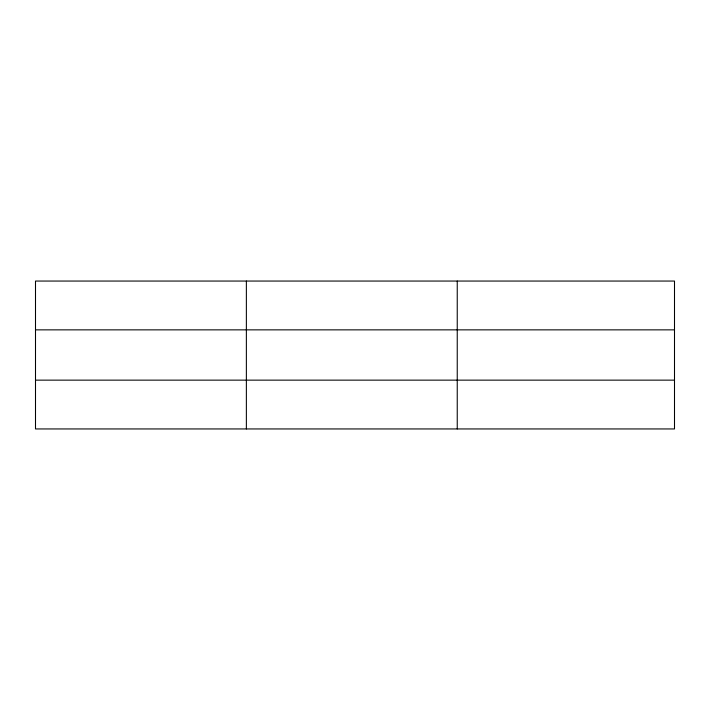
<?xml version="1.0" encoding="UTF-8"?>
<svg xmlns="http://www.w3.org/2000/svg" width="710" height="710" viewBox="0 0 710 710"><rect width="100%" height="100%" fill="white"/><g stroke="black" fill="none" stroke-linecap="round" stroke-linejoin="round"><path stroke-width="1.06" d="M246.37 428.946L246.37 281.053M35.5 329.857L674.5 329.857M35.5 380.143L674.5 380.143M457.24 281.053L457.24 428.946M674.5 412.679L674.5 428.946L35.5 428.946L35.5 281.053L674.5 281.053L674.5 412.679"/></g></svg>
